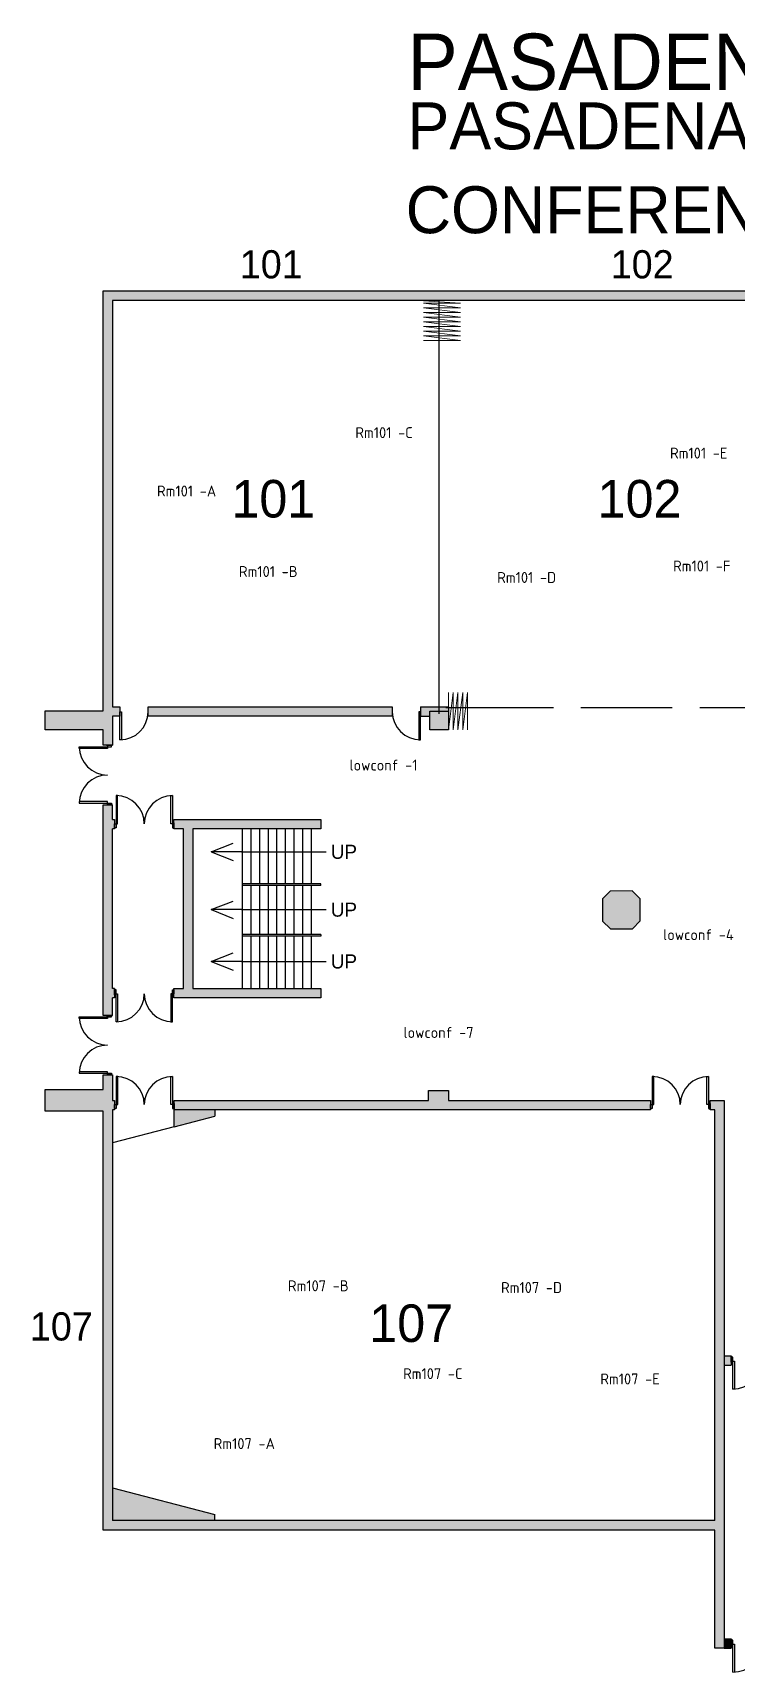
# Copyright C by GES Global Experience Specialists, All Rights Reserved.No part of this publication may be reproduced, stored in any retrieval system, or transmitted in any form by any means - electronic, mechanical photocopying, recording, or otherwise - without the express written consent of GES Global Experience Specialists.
# Model space of a CAD drawing. Header units: inches. Extents: x 3281 to 5643, y 3049 to 5144.
# Drawn here: x 3281 to 4180, y 3049 to 5144 of the extents above; entities that cross this region are included whole.
import ezdxf
from ezdxf.enums import TextEntityAlignment as Align

# ---------------------------------------------------------------- set-up
doc = ezdxf.new("R2010")
doc.units = ezdxf.units.IN
doc.header["$LTSCALE"] = 100
doc.header["$MEASUREMENT"] = 0
doc.linetypes.add('DASHED', pattern=[19.05, 12.7, -6.35])
doc.layers.add('AP_Name', color=176, linetype='CONTINUOUS', lineweight=18, true_color=0x000080)
for name, color, linetype, lineweight in [('bldg_airwall', 53, 'DASHED', 25), ('bldg_airwall_storage', 53, 'CONTINUOUS', 18), ('bldg_doors', 7, 'CONTINUOUS', 25), ('bldg_text', 94, 'CONTINUOUS', 25), ('bldg_title', 94, 'CONTINUOUS', 25), ('bldg_wallint', 7, 'CONTINUOUS', 25), ('bldg_wallintsol', 7, 'CONTINUOUS', 25)]:
    doc.layers.add(name, color=color, linetype=linetype, lineweight=lineweight)
doc.layers.add('bldg_stairs', color=9, linetype='CONTINUOUS')
doc.styles.add('bldgtx18', font='bldgtx18')
doc.styles.add('bldgtx36', font='bldgtx36')
doc.styles.add('bldgtx48', font='bldgtx48')
doc.styles.add('iso3098', font='iso3098')
doc.styles.add('showtx60', font='showtx60')

msp = doc.modelspace()

# ---------------------------------------------------------------- hatches: boundary and pattern name
at = {"layer": 'bldg_wallintsol'}
for points in [[(5540.3, 4801.9), (5540.3, 4157.3), (5540.4, 4138.4), (5540.3, 4138.4), (5540.3, 4126.4), (5540.4, 4126.4), (5540.3, 3922.5), (5540.3, 3780), (5521.6, 3780), (5521.6, 3768), (5540.3, 3768), (5540.3, 3261.6), (5521.4, 3261.6), (5521.4, 3249.6), (5558.4, 3249.6), (5558.4, 3774), (5558.4, 4813.9), (3370.9, 4813.9), (3370.9, 4353.1), (3370.9, 4277.4), (3296.8, 4277.4), (3296.8, 4252.9), (3370.9, 4252.9), (3370.9, 4233.3), (3382.9, 4233.3), (3382.9, 4270.4), (3392.3, 4270.4), (3392.3, 4276.3), (3392.3, 4282.4), (3382.9, 4282.4), (3382.9, 4347.1), (3382.9, 4801.9)], [(3740.3, 4282.4), (3428.3, 4282.4), (3428.3, 4270.4), (3740.3, 4270.4)], [(4057.1, 4037.3), (4047, 4047.2), (4018.7, 4047.1), (4008.8, 4037), (4008.9, 4008.6), (4019, 3998.7), (4047.4, 3998.9), (4057.3, 4009)], [(3382.9, 3812.2), (3370.9, 3812.2), (3370.9, 3793.6), (3296.8, 3793.6), (3296.8, 3765.7), (3370.9, 3765.7), (3370.9, 3230.5), (4152.4, 3230.5), (4152.4, 3079.4), (4164.4, 3079.4), (4164.4, 3253.6), (4164.4, 3779.5), (4146.4, 3779.5), (4146.4, 3767.5), (4152.4, 3767.5), (4152.4, 3242.5), (3382.9, 3242.5), (3382.9, 3767.5), (3385.4, 3767.5), (3385.4, 3779.5), (3382.9, 3779.5)], [(4070.4, 3779.5), (3812.3, 3779.5), (3812.3, 3792), (3786.4, 3792), (3786.4, 3779.5), (3461.4, 3779.5), (3461.4, 3767.5), (4070.4, 3767.5)], [(3513.4, 3767.5), (3461.4, 3767.5), (3461.4, 3745.9), (3513.4, 3759.5)], [(3382.9, 3284.5), (3382.9, 3242.5), (3513.4, 3242.5), (3513.4, 3250.5)], [(4173.5, 3091.4), (4164.4, 3091.4), (4164.4, 3079.4), (4173.5, 3079.4)]]:
    msp.add_hatch(color=256, dxfattribs=at).paths.add_polyline_path(points, flags=0)
h = msp.add_hatch(color=256, dxfattribs=at)
h.paths.add_polyline_path([(3812.3, 4282.4), (3776.3, 4282.4), (3776.3, 4270.4), (3788.3, 4270.4), (3788.3, 4276.9), (3812.3, 4276.9)], flags=0)
h.paths.add_polyline_path([(3812.3, 4276.9), (3788.3, 4276.9), (3788.3, 4252.9), (3812.3, 4252.9)], flags=0)
h = msp.add_hatch(color=256, dxfattribs=at)
h.paths.add_polyline_path([(3385.3, 3922.5), (3382.9, 3922.5), (3382.8, 4126.4), (3385.3, 4126.4), (3385.3, 4138.4), (3382.8, 4138.4), (3382.9, 4157.3), (3370.9, 4157.3), (3370.9, 3888.2), (3382.9, 3888.2), (3382.9, 3910.5), (3385.3, 3910.5)], flags=0)
h.paths.add_polyline_path([(3485.4, 4126.4), (3649, 4126.4), (3649, 4138.4), (3461.3, 4138.4), (3461.3, 4126.4), (3473.4, 4126.4), (3473.4, 3922.5), (3461.3, 3922.5), (3461.3, 3910.5), (3512.3, 3910.5), (3649, 3910.5), (3649, 3922.5), (3485.4, 3922.5)], flags=0)
h = msp.add_hatch(color=256, dxfattribs=at)
h.paths.add_polyline_path([(4261.5, 3441.1), (4249.5, 3441.1), (4249.5, 3417.1), (4261.5, 3417.1)], flags=0)
h.paths.add_polyline_path([(4173.5, 3453.1), (4164.4, 3453.1), (4164.4, 3441.1), (4173.5, 3441.1)], flags=0)

# ---------------------------------------------------------------- linework, layer by layer
at = {"layer": 'bldg_airwall'}
for p, q in [((3800.4, 4273.5), (3800.4, 4802.1)), ((3946.2, 4281.2), (3808.9, 4281.2)), ((4098.2, 4281.2), (3981.2, 4281.2)), ((4322.2, 4281.2), (4133.2, 4281.2))]:
    msp.add_line(p, q, dxfattribs=at)
at = {"layer": 'bldg_airwall_storage'}
for p, q in [((3780, 4801.9), (3827.7, 4801.9)), ((3827.7, 4798.5), (3780, 4801.5)), ((3827.7, 4792.5), (3780, 4798.5)), ((3780, 4798.5), (3827.7, 4798.5)), ((3827.7, 4786.5), (3780, 4792.5)), ((3780, 4792.5), (3827.7, 4792.5)), ((3827.7, 4780.5), (3780, 4786.5)), ((3780, 4786.5), (3827.7, 4786.5)), ((3827.7, 4774.5), (3780, 4780.5)), ((3780, 4780.5), (3827.7, 4780.5)), ((3827.7, 4768.5), (3780, 4774.5)), ((3780, 4774.5), (3827.7, 4774.5)), ((3827.7, 4762.5), (3780, 4768.5)), ((3780, 4768.5), (3827.7, 4768.5)), ((3827.7, 4756.5), (3780, 4762.5)), ((3780, 4762.5), (3827.7, 4762.5)), ((3827.7, 4750.5), (3780, 4756.5)), ((3780, 4756.5), (3827.7, 4756.5)), ((3780, 4750.5), (3827.7, 4750.5)), ((3812.3, 4300.9), (3812.3, 4252.9)), ((3818.3, 4300.9), (3812.3, 4252.9)), ((3818.3, 4300.9), (3818.3, 4252.9)), ((3824.3, 4300.9), (3818.3, 4252.9)), ((3824.3, 4300.9), (3824.3, 4252.9)), ((3830.3, 4300.9), (3824.3, 4252.9)), ((3830.3, 4252.9), (3830.3, 4300.9)), ((3836.3, 4300.9), (3830.3, 4252.9)), ((3836.3, 4252.9), (3836.3, 4300.9))]:
    msp.add_line(p, q, dxfattribs=at)
at = {"layer": 'bldg_doors'}
for p, q in [((3392.3, 4276.3), (3394.3, 4276.3)), ((3392.3, 4240.3), (3392.3, 4276.3)), ((3394.3, 4276.3), (3394.3, 4240.3)), ((3776.3, 4276.3), (3774.3, 4276.3)), ((3774.3, 4276.3), (3774.3, 4240.3)), ((3776.3, 4240.3), (3776.3, 4276.3)), ((3381.3, 4233.3), (3376.3, 4233.3)), ((3376.3, 4233.3), (3376.3, 4231.3)), ((3381.3, 4231.3), (3381.3, 4233.3)), ((3394.3, 4240.3), (3392.3, 4240.3)), ((3774.3, 4240.3), (3776.3, 4240.3)), ((3340.3, 4229.3), (3340.3, 4231.3)), ((3340.3, 4231.3), (3376.3, 4231.3)), ((3376.3, 4229.3), (3340.3, 4229.3)), ((3376.3, 4231.3), (3381.3, 4231.3)), ((3376.3, 4231.3), (3376.3, 4229.3)), ((3376.3, 4161.3), (3340.3, 4161.3)), ((3340.3, 4161.3), (3340.3, 4159.3)), ((3340.3, 4159.3), (3376.3, 4159.3)), ((3376.3, 4159.3), (3376.3, 4161.3)), ((3376.3, 4157.3), (3376.3, 4159.3)), ((3376.3, 4159.3), (3381.3, 4159.3)), ((3381.3, 4157.3), (3376.3, 4157.3)), ((3381.3, 4159.3), (3381.3, 4157.3)), ((3389.3, 4169), (3387.3, 4169)), ((3387.3, 4169), (3387.3, 4133)), ((3389.3, 4133), (3389.3, 4169)), ((3457.3, 4133), (3457.3, 4169)), ((3457.3, 4169), (3459.3, 4169)), ((3459.3, 4169), (3459.3, 4133)), ((3385.3, 4128), (3385.3, 4133)), ((3385.3, 4133), (3387.3, 4133)), ((3387.3, 4128), (3385.3, 4128)), ((3387.3, 4133), (3387.3, 4128)), ((3387.3, 4133), (3389.3, 4133)), ((3459.3, 4133), (3457.3, 4133)), ((3461.3, 4133), (3459.3, 4133)), ((3459.3, 4133), (3459.3, 4128)), ((3459.3, 4128), (3461.3, 4128)), ((3461.3, 4128), (3461.3, 4133)), ((3387.3, 3920.9), (3385.3, 3920.9)), ((3385.3, 3920.9), (3385.3, 3915.9)), ((3387.3, 3915.9), (3387.3, 3920.9)), ((3459.3, 3920.9), (3461.3, 3920.9)), ((3459.3, 3915.9), (3459.3, 3920.9)), ((3461.3, 3920.9), (3461.3, 3915.9)), ((3385.3, 3915.9), (3387.3, 3915.9)), ((3387.3, 3915.9), (3389.3, 3915.9)), ((3387.3, 3879.9), (3387.3, 3915.9)), ((3389.3, 3915.9), (3389.3, 3879.9)), ((3459.3, 3915.9), (3457.3, 3915.9)), ((3457.3, 3915.9), (3457.3, 3879.9)), ((3461.3, 3915.9), (3459.3, 3915.9)), ((3459.3, 3879.9), (3459.3, 3915.9)), ((3340.3, 3884.2), (3340.3, 3886.2)), ((3340.3, 3886.2), (3376.3, 3886.2)), ((3376.3, 3884.2), (3340.3, 3884.2)), ((3381.3, 3888.2), (3376.3, 3888.2)), ((3376.3, 3888.2), (3376.3, 3886.2)), ((3376.3, 3886.2), (3381.3, 3886.2)), ((3376.3, 3886.2), (3376.3, 3884.2)), ((3381.3, 3886.2), (3381.3, 3888.2)), ((3389.3, 3879.9), (3387.3, 3879.9)), ((3457.3, 3879.9), (3459.3, 3879.9)), ((3376.3, 3816.2), (3340.3, 3816.2)), ((3340.3, 3816.2), (3340.3, 3814.2)), ((3340.3, 3814.2), (3376.3, 3814.2)), ((3376.3, 3814.2), (3376.3, 3816.2)), ((3376.3, 3812.2), (3376.3, 3814.2)), ((3376.3, 3814.2), (3381.3, 3814.2)), ((3381.3, 3814.2), (3381.3, 3812.2)), ((3381.3, 3812.2), (3376.3, 3812.2)), ((3389.4, 3810.1), (3387.4, 3810.1)), ((3387.4, 3810.1), (3387.4, 3774.1)), ((3389.4, 3774.1), (3389.4, 3810.1)), ((3457.4, 3774.1), (3457.4, 3810.1)), ((3457.4, 3810.1), (3459.4, 3810.1)), ((3459.4, 3810.1), (3459.4, 3774.1)), ((4074.4, 3810.1), (4072.4, 3810.1)), ((4072.4, 3810.1), (4072.4, 3774.1)), ((4074.4, 3774.1), (4074.4, 3810.1)), ((4142.4, 3774.1), (4142.4, 3810.1)), ((4142.4, 3810.1), (4144.4, 3810.1)), ((4144.4, 3810.1), (4144.4, 3774.1)), ((3385.4, 3769.1), (3385.4, 3774.1)), ((3385.4, 3774.1), (3387.4, 3774.1)), ((3387.4, 3774.1), (3387.4, 3769.1)), ((3387.4, 3774.1), (3389.4, 3774.1)), ((3459.4, 3774.1), (3457.4, 3774.1)), ((3461.4, 3774.1), (3459.4, 3774.1)), ((3459.4, 3774.1), (3459.4, 3769.1)), ((3461.4, 3769.1), (3461.4, 3774.1)), ((4070.4, 3769.1), (4070.4, 3774.1)), ((4070.4, 3774.1), (4072.4, 3774.1)), ((4072.4, 3774.1), (4072.4, 3769.1)), ((4072.4, 3774.1), (4074.4, 3774.1)), ((4144.4, 3774.1), (4142.4, 3774.1)), ((4146.4, 3774.1), (4144.4, 3774.1)), ((4144.4, 3774.1), (4144.4, 3769.1)), ((4146.4, 3769.1), (4146.4, 3774.1)), ((3387.4, 3769.1), (3385.4, 3769.1)), ((3459.4, 3769.1), (3461.4, 3769.1)), ((4072.4, 3769.1), (4070.4, 3769.1)), ((4144.4, 3769.1), (4146.4, 3769.1)), ((4175.5, 3451.5), (4173.5, 3451.5)), ((4173.5, 3451.5), (4173.5, 3446.5)), ((4173.5, 3446.5), (4175.5, 3446.5)), ((4175.5, 3446.5), (4175.5, 3451.5)), ((4175.5, 3446.5), (4177.5, 3446.5)), ((4175.5, 3410.5), (4175.5, 3446.5)), ((4177.5, 3446.5), (4177.5, 3410.5)), ((4177.5, 3410.5), (4175.5, 3410.5)), ((4175.5, 3089.8), (4173.5, 3089.8)), ((4173.5, 3089.8), (4173.5, 3084.8)), ((4173.5, 3084.8), (4175.5, 3084.8)), ((4175.5, 3084.8), (4175.5, 3089.8)), ((4175.5, 3084.8), (4177.5, 3084.8)), ((4175.5, 3048.8), (4175.5, 3084.8)), ((4177.5, 3084.8), (4177.5, 3048.8))]:
    msp.add_line(p, q, dxfattribs=at)
for centre, start, end in [((3392.3, 4276.3), 270, 0), ((3776.3, 4276.3), 180, -90), ((3376.3, 4231.3), 180, 270), ((3376.3, 4159.3), 90, 180), ((3387.3, 4133), 0, 90), ((3459.3, 4133), 90, 180), ((3387.3, 3915.9), 270, 0), ((3459.3, 3915.9), 180, -90), ((3376.3, 3886.2), 180, 270), ((3376.3, 3814.2), 90, 180), ((3387.4, 3774.1), 0, 90), ((3459.4, 3774.1), 90, 180), ((4072.4, 3774.1), 0, 90), ((4144.4, 3774.1), 90, 180), ((4175.5, 3446.5), 270, 0), ((4175.5, 3084.8), 270, 0)]:
    msp.add_arc(centre, 36, start, end, dxfattribs=at)
at = {"layer": 'bldg_stairs'}
for p, q in [((3509, 4097.2), (3536.8, 4108.3)), ((3548.5, 4126.4), (3548.5, 3922.5)), ((3559.5, 4126.4), (3559.5, 4056.2)), ((3570.5, 4126.4), (3570.5, 4056.2)), ((3581.5, 4126.4), (3581.5, 4056.2)), ((3592.5, 4126.4), (3592.5, 4056.2)), ((3603.5, 4126.4), (3603.5, 4056.2)), ((3614.5, 4126.4), (3614.5, 4056.2)), ((3625.5, 4126.4), (3625.5, 4056.2)), ((3636.5, 4126.4), (3636.5, 4056.2)), ((3547.8, 4097.2), (3509, 4097.2)), ((3509, 4097.2), (3536.8, 4086.1)), ((3547.8, 4097.2), (3655.8, 4097.2)), ((3559.5, 4054), (3559.5, 3991.6)), ((3570.5, 4054), (3570.5, 3991.6)), ((3581.5, 4054), (3581.5, 3991.6)), ((3592.5, 4054), (3592.5, 3991.6)), ((3603.5, 4054), (3603.5, 3991.6)), ((3614.5, 4054), (3614.5, 3991.6)), ((3625.5, 4054), (3625.5, 3991.6)), ((3636.5, 4054), (3636.5, 3991.6)), ((3509, 4023.3), (3536.8, 4034.3)), ((3547.8, 4023.3), (3509, 4023.3)), ((3509, 4023.3), (3536.8, 4012.2)), ((3547.8, 4023.3), (3655.8, 4023.3)), ((3559.5, 3989.4), (3559.5, 3922.5)), ((3570.5, 3989.4), (3570.5, 3922.5)), ((3581.5, 3989.4), (3581.5, 3922.5)), ((3592.5, 3989.4), (3592.5, 3922.5)), ((3603.5, 3989.4), (3603.5, 3922.5)), ((3614.5, 3989.4), (3614.5, 3922.5)), ((3625.5, 3989.4), (3625.5, 3922.5)), ((3636.5, 3989.4), (3636.5, 3922.5)), ((3509, 3957.1), (3536.8, 3968.2)), ((3547.8, 3957.1), (3509, 3957.1)), ((3509, 3957.1), (3536.8, 3946)), ((3547.8, 3957.1), (3655.8, 3957.1))]:
    msp.add_line(p, q, dxfattribs=at)
at = {"layer": 'bldg_wallint', "linetype": 'CONTINUOUS'}
for p, q in [((3370.9, 4813.9), (5558.4, 4813.9)), ((3370.9, 4353.1), (3370.9, 4813.9)), ((5540.3, 4801.9), (3382.9, 4801.9)), ((3382.9, 4801.9), (3382.9, 4347.1)), ((3370.9, 4277.4), (3370.9, 4353.1)), ((3382.9, 4347.1), (3382.9, 4282.4)), ((3296.8, 4252.9), (3296.8, 4277.4)), ((3296.8, 4277.4), (3370.9, 4277.4)), ((3382.9, 4282.4), (3392.3, 4282.4)), ((3392.3, 4282.4), (3392.3, 4270.4)), ((3428.3, 4282.4), (3740.3, 4282.4)), ((3428.3, 4270.4), (3428.3, 4282.4)), ((3740.3, 4282.4), (3740.3, 4270.4)), ((3776.3, 4282.4), (3776.3, 4270.4)), ((3788.3, 4276.9), (3812.3, 4276.9)), ((3788.3, 4252.9), (3788.3, 4276.9)), ((3812.3, 4276.9), (3812.3, 4252.9)), ((3370.9, 4252.9), (3296.8, 4252.9)), ((3370.9, 4233.3), (3370.9, 4252.9)), ((3392.3, 4270.4), (3382.9, 4270.4)), ((3382.9, 4270.4), (3382.9, 4233.3)), ((3740.3, 4270.4), (3428.3, 4270.4)), ((3812.3, 4252.9), (3788.3, 4252.9)), ((3382.9, 4233.3), (3370.9, 4233.3)), ((3382.9, 4233.3), (3370.9, 4233.3)), ((3382.9, 4233.3), (3370.9, 4233.3)), ((3370.9, 4157.3), (3382.9, 4157.3)), ((3370.9, 4157.3), (3382.9, 4157.3)), ((3370.9, 4157.3), (3382.9, 4157.3)), ((3382.8, 4138.4), (3385.3, 4138.4)), ((3385.3, 4138.4), (3385.3, 4126.4)), ((3385.3, 4138.4), (3385.3, 4126.4)), ((3461.3, 4126.4), (3461.3, 4138.4)), ((3461.3, 4126.4), (3461.3, 4138.4)), ((3461.3, 4138.4), (3649, 4138.4)), ((3461.3, 4126.4), (3461.3, 4138.4)), ((3649, 4138.4), (3649, 4126.4)), ((3385.3, 4126.4), (3382.8, 4126.4)), ((3473.4, 4126.4), (3461.3, 4126.4)), ((3473.4, 3922.5), (3473.4, 4126.4)), ((3649, 4126.4), (3485.4, 4126.4)), ((3485.4, 4126.4), (3485.4, 3922.5)), ((3649, 4056.2), (3548.5, 4056.2)), ((3649, 4054), (3548.5, 4054)), ((4018.7, 4047.1), (4008.8, 4037)), ((4047, 4047.2), (4018.7, 4047.1)), ((4057.1, 4037.3), (4047, 4047.2)), ((4008.8, 4037), (4008.9, 4008.6)), ((4057.3, 4009), (4057.1, 4037.3)), ((4008.9, 4008.6), (4019, 3998.7)), ((4047.4, 3998.9), (4057.3, 4009)), ((3649, 3991.6), (3548.5, 3991.6)), ((3649, 3989.4), (3548.5, 3989.4)), ((4019, 3998.7), (4047.4, 3998.9)), ((3385.3, 3922.5), (3385.3, 3910.5)), ((3385.3, 3922.5), (3385.3, 3910.5)), ((3461.3, 3910.5), (3461.3, 3922.5)), ((3461.3, 3910.5), (3461.3, 3922.5)), ((3461.3, 3922.5), (3473.4, 3922.5)), ((3461.3, 3910.5), (3461.3, 3922.5)), ((3485.4, 3922.5), (3649, 3922.5)), ((3649, 3922.5), (3649, 3910.5)), ((3512.3, 3910.5), (3461.3, 3910.5)), ((3649, 3910.5), (3512.3, 3910.5)), ((3382.9, 3888.2), (3370.9, 3888.2)), ((3382.9, 3888.2), (3370.9, 3888.2)), ((3296.8, 3765.7), (3296.8, 3793.6)), ((3296.8, 3793.6), (3370.9, 3793.6)), ((3370.9, 3793.6), (3370.9, 3812.2)), ((3370.9, 3812.2), (3382.9, 3812.2)), ((3370.9, 3812.2), (3382.9, 3812.2)), ((3370.9, 3812.2), (3382.9, 3812.2)), ((3382.9, 3812.2), (3382.9, 3779.5)), ((3382.9, 3779.5), (3385.4, 3779.5)), ((3385.4, 3779.5), (3385.4, 3767.5)), ((3385.4, 3779.5), (3385.4, 3767.5)), ((3461.4, 3767.5), (3461.4, 3779.5)), ((3461.4, 3779.5), (3786.4, 3779.5)), ((3461.4, 3767.5), (3461.4, 3779.5)), ((3786.4, 3792), (3812.3, 3792)), ((3786.4, 3779.5), (3786.4, 3792)), ((3812.3, 3792), (3812.3, 3779.5)), ((3812.3, 3779.5), (4070.4, 3779.5)), ((4070.4, 3779.5), (4070.4, 3767.5)), ((4146.4, 3779.5), (4164.4, 3779.5)), ((4146.4, 3767.5), (4146.4, 3779.5)), ((4164.4, 3779.5), (4164.4, 3253.6)), ((3370.9, 3765.7), (3296.8, 3765.7)), ((3370.9, 3230.5), (3370.9, 3765.7)), ((3382.9, 3767.5), (3382.9, 3242.5)), ((3385.4, 3767.5), (3382.9, 3767.5)), ((4070.4, 3767.5), (3461.4, 3767.5)), ((3461.4, 3745.9), (3461.4, 3767.5)), ((4152.4, 3767.5), (4146.4, 3767.5)), ((4152.4, 3242.5), (4152.4, 3767.5)), ((4164.4, 3453.1), (4173.5, 3453.1)), ((4164.4, 3441.1), (4173.5, 3441.1)), ((4173.5, 3453.1), (4173.5, 3441.1)), ((4164.4, 3253.6), (4164.4, 3079.4)), ((4152.4, 3230.5), (3370.9, 3230.5)), ((4152.4, 3242.5), (3382.9, 3242.5)), ((4152.4, 3079.4), (4152.4, 3230.5)), ((4164.4, 3091.4), (4173.5, 3091.4)), ((4173.5, 3091.4), (4173.5, 3079.4)), ((4164.4, 3079.4), (4152.4, 3079.4)), ((4164.4, 3079.4), (4173.5, 3079.4))]:
    msp.add_line(p, q, dxfattribs=at)
at = {"layer": 'bldg_wallint'}
for p, q in [((3776.3, 4282.4), (3812.3, 4282.4)), ((3812.3, 4282.4), (3812.3, 4276.9)), ((3776.3, 4270.4), (3788.3, 4270.4)), ((3382.9, 4233.3), (3374.9, 4233.3)), ((3374.9, 4233.3), (3382.9, 4233.3)), ((3370.9, 3888.2), (3370.9, 4157.3)), ((3374.9, 4157.3), (3382.9, 4157.3)), ((3374.9, 4157.3), (3382.9, 4157.3)), ((3382.8, 4138.4), (3382.9, 4157.3)), ((3385.3, 4134.4), (3385.3, 4126.4)), ((3385.3, 4134.4), (3385.3, 4126.4)), ((3461.3, 4126.4), (3461.3, 4134.4)), ((3461.3, 4134.4), (3461.3, 4126.4)), ((3382.9, 3922.5), (3382.8, 4126.4)), ((3649, 4054), (3649, 4056.2)), ((3649, 3991.6), (3649, 3989.4)), ((3385.3, 3922.5), (3382.9, 3922.5)), ((3385.3, 3922.5), (3385.3, 3914.5)), ((3385.3, 3914.5), (3385.3, 3922.5)), ((3461.3, 3914.5), (3461.3, 3922.5)), ((3461.3, 3914.5), (3461.3, 3922.5)), ((3385.3, 3910.5), (3382.9, 3910.5)), ((3382.9, 3888.2), (3382.9, 3910.5)), ((3382.9, 3888.2), (3374.9, 3888.2)), ((3374.9, 3888.2), (3382.9, 3888.2)), ((3374.9, 3812.2), (3382.9, 3812.2)), ((3374.9, 3812.2), (3382.9, 3812.2)), ((3385.4, 3775.5), (3385.4, 3767.5)), ((3385.4, 3775.5), (3385.4, 3767.5)), ((3461.4, 3767.5), (3461.4, 3775.5)), ((3461.4, 3775.5), (3461.4, 3767.5)), ((4070.4, 3775.5), (4070.4, 3767.5)), ((4070.4, 3775.5), (4070.4, 3767.5)), ((4146.4, 3767.5), (4146.4, 3775.5)), ((4146.4, 3775.5), (4146.4, 3767.5)), ((3461.4, 3745.9), (3513.4, 3759.5)), ((3513.4, 3767.5), (3513.4, 3759.5)), ((3461.4, 3745.9), (3382.9, 3725.5)), ((4173.5, 3453.1), (4173.5, 3441.1)), ((4173.5, 3453.1), (4173.5, 3445.1)), ((4173.5, 3445.1), (4173.5, 3453.1)), ((3382.9, 3284.5), (3513.4, 3250.5)), ((3513.4, 3242.5), (3513.4, 3250.5)), ((4173.5, 3091.4), (4173.5, 3079.4)), ((4173.5, 3091.4), (4173.5, 3083.4)), ((4173.5, 3083.4), (4173.5, 3091.4))]:
    msp.add_line(p, q, dxfattribs=at)

# ---------------------------------------------------------------- texts
at = {"layer": 'AP_Name', "style": 'iso3098'}
for s, p in [('Rm101 -C', (3693.1, 4625.9)), ('Rm101 -E', (4095.3, 4599.7)), ('Rm101 -A', (3439.6, 4551.2)), ('Rm101 -B', (3544.3, 4448.4)), ('Rm101 -F', (4099.2, 4455.4)), ('Rm101 -D', (3874.4, 4440.8)), ('lowconf -1', (3685.6, 4201)), ('lowconf -4', (4086.5, 3984.3)), ('lowconf -7', (3754.6, 3859.3)), ('Rm107 -B', (3606.9, 3535.6)), ('Rm107 -D', (3879.3, 3533.4)), ('Rm107 -C', (3754.1, 3423.3)), ('Rm107 -E', (4006.2, 3416.6)), ('Rm107 -A', (3512, 3334))]:
    msp.add_text(s, height=14, dxfattribs=at).set_placement(p)
at = {"layer": 'bldg_airwall', "style": 'bldgtx48'}
for s, p in [('101', (3588.3, 4548.4)), ('102', (4056.3, 4548.4)), ('107', (3764.5, 3494.8))]:
    msp.add_text(s, height=48, dxfattribs=at).set_placement(p, align=Align.MIDDLE_CENTER)
at = {"layer": 'bldg_text'}
for s, height, style, p in [('101', 36, 'bldgtx36', (3585.6, 4848)), ('102', 36, 'bldgtx36', (4059.7, 4848)), ('UP', 18, 'bldgtx18', (3678.5, 4097.2)), ('UP', 18, 'bldgtx18', (3678.5, 4023.3)), ('UP', 18, 'bldgtx18', (3678.5, 3957.1)), ('107', 36, 'bldgtx36', (3317.3, 3490.7))]:
    msp.add_text(s, height=height, dxfattribs=dict(at, style=style)).set_placement(p, align=Align.MIDDLE_CENTER)
at = {"layer": 'bldg_title', "style": 'showtx60'}
for s, height, p in [('PASADENA CONVENTION CENTER', 72, (3759.7, 5070.8)), ('PASADENA, CALIFORNIA', 60, (3759.7, 4994.9))]:
    msp.add_text(s, height=height, dxfattribs=at).set_placement(p)
msp.add_text('CONFERENCE ROOMS - LOWER LEVEL', height=60, dxfattribs=at).set_placement((4519.8, 4887.7), align=Align.CENTER)

doc.saveas('drawing.dxf')
